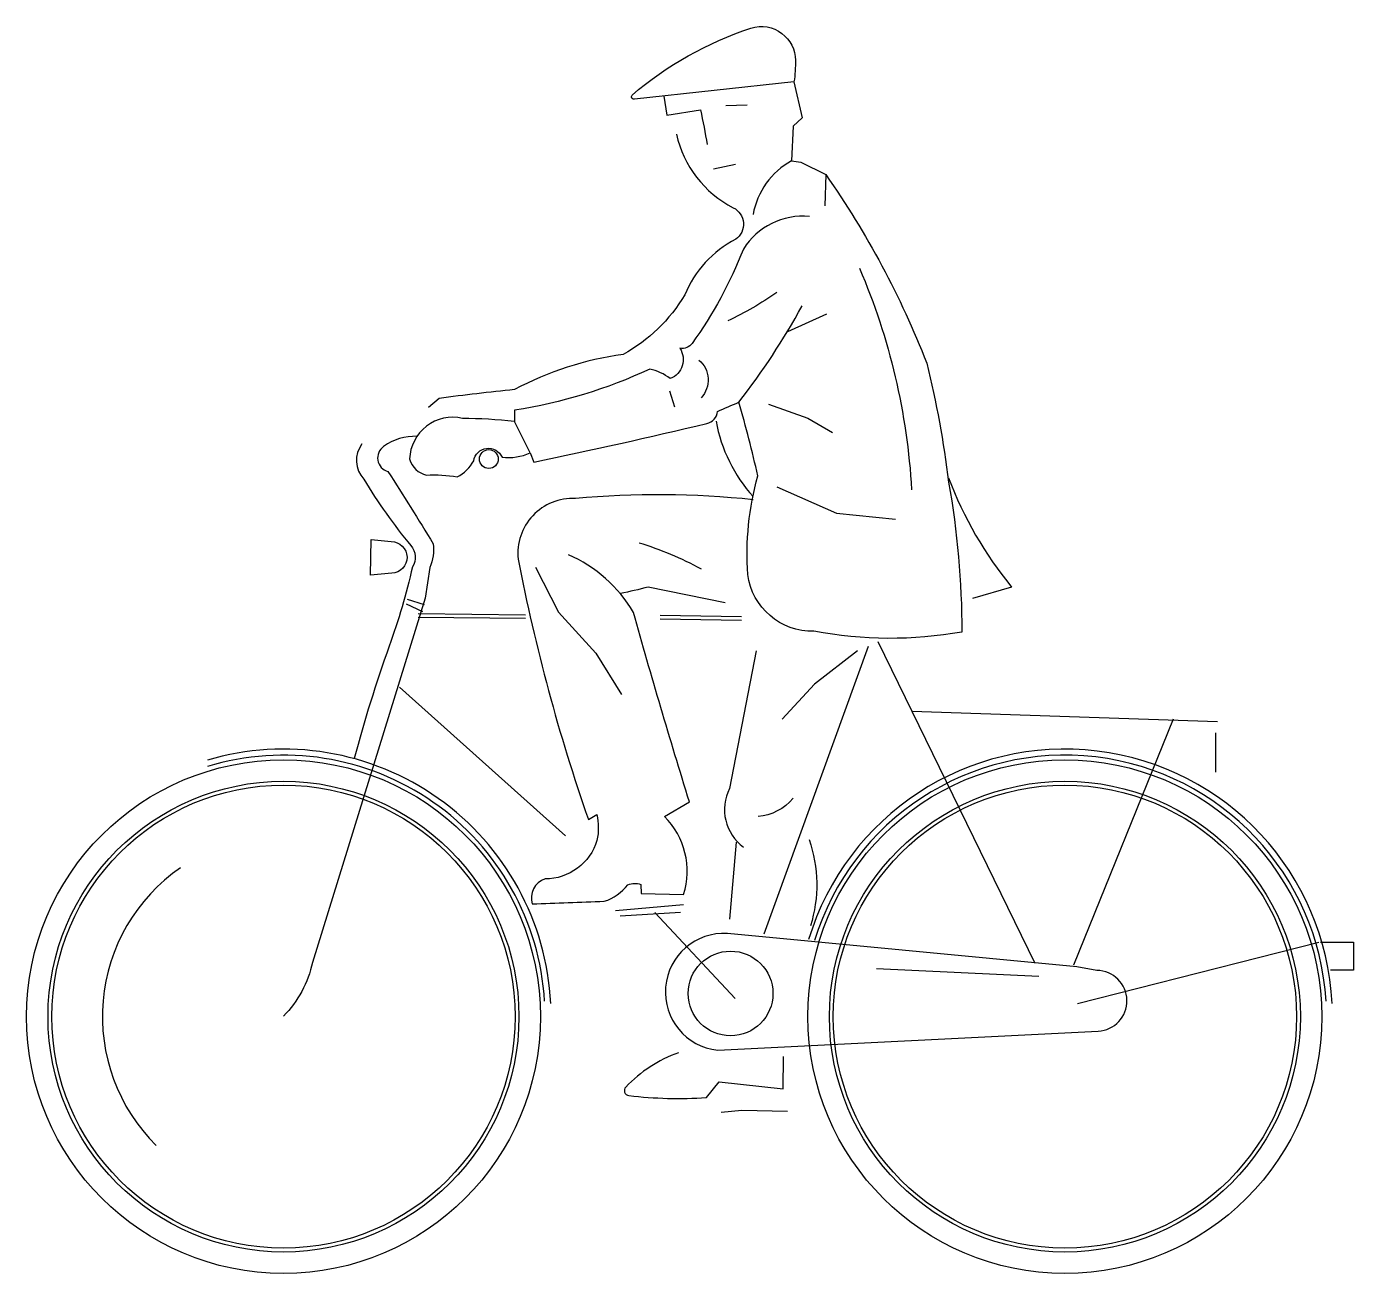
# Model space of a CAD drawing. Header units: metres. Extents: x 0 to 1.8, y 0 to 1.7.
import ezdxf

# ---------------------------------------------------------------- set-up
doc = ezdxf.new("R2010")
doc.units = ezdxf.units.M

msp = doc.modelspace()

# ---------------------------------------------------------------- linework, layer by layer
for points in [[(0.8231, 1.6026, -0.097744), (0.9848, 1.6936, -0.247186), (1.027, 1.6864, -0.230348), (1.0453, 1.65, -0.042375), (1.0433, 1.6208), (0.8266, 1.5969, -0.639398), (0.8231, 1.6026, -5.241197)], [(1.0433, 1.6208), (1.0545, 1.5717), (1.0423, 1.5603), (1.0399, 1.5132, 0.225021), (0.9877, 1.4403, 3.818404)], [(0.8663, 1.6012), (0.8706, 1.5754), (0.9163, 1.5825, -0.010165), (0.9252, 1.5352, 0.268881)], [(0.8835, 1.5495, 0.224743), (0.9608, 1.4495, -0.561756), (0.9641, 1.4065, 0.177111), (0.8948, 1.331, -0.133641), (0.8109, 1.2497, 0.091635), (0.6635, 1.202, 0.00955), (0.561, 1.1901), (0.5464, 1.1776)], [(1.0866, 1.4944, -0.060395), (1.2237, 1.2381, -0.029589), (1.2535, 1.0762, -0.04328), (1.2715, 0.8724, -0.091476), (1.0705, 0.8735, -0.383264), (0.9805, 0.9505, -0.085519), (0.9942, 1.0847, 0.012343), (0.9685, 1.1848, 0.037809), (1.0544, 1.3158, -1.949099)], [(1.0643, 1.4376, 0.282424), (0.9745, 1.3932, -0.062818), (0.9048, 1.2648, -0.294006), (0.8883, 1.2583, -0.47125), (0.8752, 1.2171, 0.107819), (0.8472, 1.2299, -0.069946), (0.6635, 1.174), (0.6632, 1.1588, 0.024966), (0.5926, 1.1629, 0.472963), (0.5208, 1.1077, 0.280086), (0.5437, 1.0858, -0.056636), (0.5854, 1.0834, 0.152897), (0.6079, 1.1053, -0.742753), (0.6464, 1.1102, 0.137974), (0.6847, 1.116), (0.6632, 1.1588)], [(1.1324, 1.3673, -0.086503), (1.2032, 1.0659, 0.558657)], [(1.0199, 1.3341, -0.044625), (0.9532, 1.2955, 2.387938)], [(0.9139, 1.2423, -0.431942), (0.9171, 1.1909, -0.34357)], [(0.6847, 1.116), (0.6895, 1.1034, 0.00707), (0.9247, 1.1559, 0.313809), (0.9394, 1.1723, -0.016561), (0.9685, 1.1848, 1.496554)], [(0.9373, 1.1592, 0.137783), (0.9877, 1.0565, 12.495499)], [(0.5308, 1.1386, 0.161443), (0.4854, 1.1248, 0.631256), (0.4913, 1.0907, -0.005832), (0.5528, 0.9925, -0.130397), (0.5483, 0.9601), (0.5421, 0.9182)], [(0.4559, 1.1281, 0.362338), (0.4586, 1.0803, 0.040355), (0.5226, 0.9899, -0.322896), (0.5247, 0.9609, -0.030184), (0.493, 0.853, 0.022452), (0.4456, 0.7002, 0.230348)], [(1.2533, 1.0821, 0.080355), (1.3392, 0.9334), (1.2858, 0.9181)], [(0.9879, 1.0523, 0.049026), (0.7461, 1.0539, 0.461421), (0.6684, 0.9714, 0.036509), (0.7638, 0.6176), (0.7753, 0.6242, -0.108768), (0.7755, 0.589, -0.32965), (0.7049, 0.5365, 0.409016), (0.6875, 0.5025, -0.002261), (0.7854, 0.5062, 0.147653), (0.8175, 0.5285, -0.185501), (0.8351, 0.5291), (0.8357, 0.5168), (0.8933, 0.5154, 0.278323), (0.8674, 0.6214), (0.9012, 0.6413, -0.006504), (0.825, 0.8991, 0.15765), (0.7368, 0.9775, 0.383042)], [(0.9174, 0.958, 0.048376), (0.8328, 0.9934, 3.699371)], [(0.9496, 0.912), (0.8451, 0.9335, -0.014956), (0.8073, 0.9248, 2.087342)], [(0.5421, 0.9182), (0.3886, 0.423, -0.145582), (0.3492, 0.3501, 1.205369)], [(0.9918, 0.8468), (0.9555, 0.6596, 0.36291), (0.9745, 0.5799, 12.959953)], [(1.042, 0.6462, -0.197294), (0.9944, 0.6213, 2.854092)], [(1.0639, 0.59, -0.160943), (1.0657, 0.4728, -1.574721)], [(1.4278, 0.4169), (0.953, 0.4623, 0.977662), (0.9397, 0.3036), (1.4567, 0.3295, 0.969827), (1.4551, 0.4121), (1.4278, 0.4169)], [(0.8862, 0.3002, 0.11677), (0.8146, 0.2536, 0.619154), (0.8188, 0.2419, 0.045138), (0.9244, 0.2392), (0.9418, 0.2606), (1.0284, 0.2511), (1.029, 0.2949)]]:
    msp.add_lwpolyline(points, format="xyb")
for points in [[(0.9797, 1.589), (0.9507, 1.5878)], [(0.964, 1.5082), (0.9338, 1.5019)], [(1.0399, 1.5132), (1.0524, 1.5115), (1.0866, 1.4944), (1.0852, 1.4518)], [(1.0876, 1.3047), (1.0346, 1.2807)], [(0.8743, 1.2002), (0.881, 1.1788)], [(1.0087, 1.1822), (1.0623, 1.1632), (1.0956, 1.1438)], [(1.0199, 1.0699), (1.1012, 1.0342), (1.1815, 1.0257)], [(0.692, 0.9605), (0.723, 0.8996), (0.7738, 0.8437), (0.809, 0.7872)], [(0.5163, 0.9107), (0.5384, 0.9004)], [(0.5173, 0.9172), (0.5407, 0.9096)], [(0.5326, 0.8974), (0.6781, 0.8956)], [(0.5326, 0.8927), (0.6781, 0.891)], [(0.8612, 0.8903), (0.9718, 0.8883)], [(0.8613, 0.8955), (0.9719, 0.8936)], [(1.144, 0.8526), (1.0025, 0.4613)], [(1.1573, 0.8595), (1.3706, 0.4222)], [(1.1296, 0.8467), (1.0714, 0.8016), (1.0272, 0.7539)], [(0.5071, 0.7975), (0.7329, 0.5952)], [(1.2036, 0.7647), (1.6191, 0.7509)], [(1.5586, 0.7539), (1.4233, 0.4193)], [(1.6162, 0.7355), (1.6162, 0.6819)], [(0.9645, 0.5864), (0.9558, 0.4819)], [(0.893, 0.5013), (0.8007, 0.4934)], [(0.8892, 0.4907), (0.8071, 0.4858)], [(0.9635, 0.3741), (0.854, 0.4911)], [(1.4288, 0.367), (1.7568, 0.4505)], [(1.7589, 0.4507), (1.8039, 0.4507), (1.8039, 0.4125), (1.7728, 0.4125)], [(1.376, 0.4038), (1.1557, 0.4141)], [(1.0343, 0.2205), (0.9726, 0.2215), (0.9445, 0.2191)]]:
    msp.add_lwpolyline(points)
msp.add_lwpolyline([(0.4958, 0.9954, -0.979792), (0.4966, 0.9524), (0.4677, 0.9498), (0.4686, 0.998)], format="xyb", close=True)
for centre, radius in [((0.6285, 1.1076), 0.0128), ((0.3493, 0.3493), 0.3493), ((1.4116, 0.3493), 0.3493), ((0.3493, 0.3493), 0.3201), ((1.4116, 0.3493), 0.3201), ((0.3493, 0.3493), 0.3149), ((1.4116, 0.3493), 0.3149), ((0.9571, 0.3808), 0.0576)]:
    msp.add_circle(centre, radius)
for centre, radius, start, end in [((0.3493, 0.3493), 0.3638, 2.8239, 106.5015), ((0.3493, 0.3493), 0.3556, 3.3913, 106.8964), ((1.4116, 0.3493), 0.3638, 2.8239, 163.2708), ((1.4116, 0.3493), 0.3556, 3.3913, 163.095), ((0.3493, 0.3493), 0.2462, 124.644, 225.3941)]:
    msp.add_arc(centre, radius, start, end)

doc.saveas('drawing.dxf')
